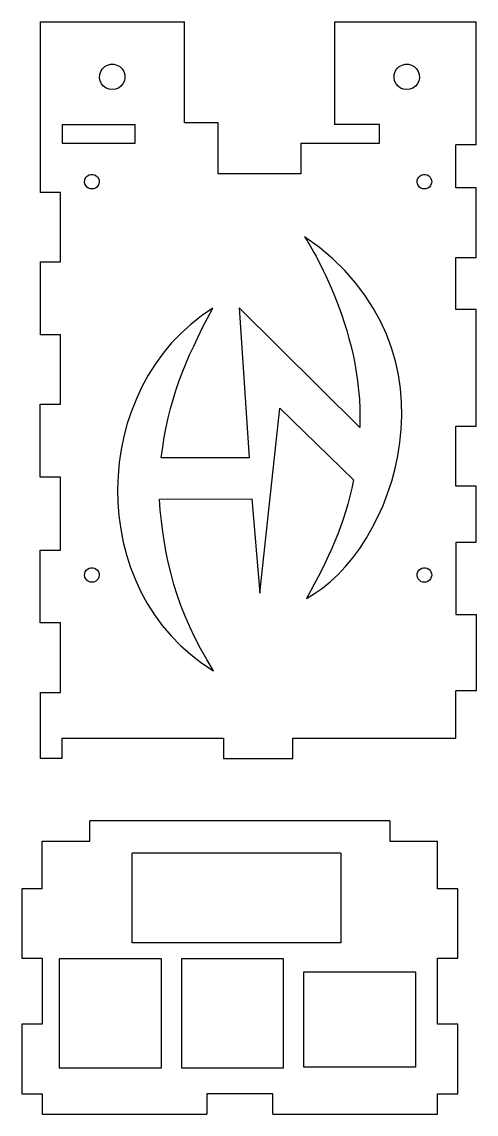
# Model space of a CAD drawing. Extents: x 5 to 203, y 97 to 292.
# Drawn here: x 135.9 to 202.8, y 130.9 to 292 of the extents above; entities that cross this region are included whole.
import ezdxf

# ---------------------------------------------------------------- set-up
doc = ezdxf.new("R2010")
doc.units = 0
doc.layers.add('Layer_1', color=7, linetype='CONTINUOUS')

msp = doc.modelspace()

# ---------------------------------------------------------------- linework, layer by layer
at = {"layer": 'Layer_1', "color": 7}
for points in [[(138.58148, 291.986619), (138.58148, 266.836649)], [(138.58148, 291.986619), (159.83149, 291.986619)], [(159.83149, 277.086639), (159.83149, 291.986619)], [(181.98148, 291.986619), (181.98148, 276.836629)], [(181.98148, 291.986619), (202.83147, 291.986619)], [(202.83147, 273.836659), (202.83147, 291.986619)], [(147.76149, 285.056789), (148.10447, 285.378549)], [(148.10447, 285.378549), (148.51547, 285.604949)], [(148.51547, 285.604949), (148.97148, 285.721849)], [(148.97148, 285.721849), (149.44149, 285.721849)], [(149.44149, 285.721849), (149.89649, 285.604949)], [(149.89649, 285.604949), (150.30848, 285.378549)], [(150.30848, 285.378549), (150.65048, 285.056789)], [(191.16149, 285.056789), (191.50447, 285.378549)], [(191.50447, 285.378549), (191.91548, 285.604949)], [(191.91548, 285.604949), (192.37149, 285.721849)], [(192.37149, 285.721849), (192.84149, 285.721849)], [(192.84149, 285.721849), (193.29647, 285.604949)], [(193.29647, 285.604949), (193.70848, 285.378549)], [(193.70848, 285.378549), (194.05048, 285.056789)], [(147.33448, 283.743899), (147.36448, 284.212979)], [(147.42248, 283.282229), (147.33448, 283.743899)], [(147.36448, 284.212979), (147.50948, 284.659969)], [(147.50948, 284.659969), (147.76149, 285.056789)], [(150.65048, 285.056789), (150.90249, 284.659969)], [(150.90249, 284.659969), (151.04849, 284.212979)], [(151.07749, 283.743899), (150.98949, 283.282229)], [(151.04849, 284.212979), (151.07749, 283.743899)], [(190.73448, 283.743899), (190.76448, 284.212979)], [(190.82248, 283.282229), (190.73448, 283.743899)], [(190.76449, 284.212979), (190.90948, 284.659969)], [(190.90948, 284.659969), (191.16149, 285.056789)], [(194.05048, 285.056789), (194.30249, 284.659969)], [(194.30249, 284.659969), (194.44849, 284.212979)], [(194.47749, 283.743899), (194.38949, 283.282229)], [(194.44849, 284.212979), (194.47749, 283.743899)], [(147.62349, 282.856959), (147.42248, 283.282229)], [(147.92249, 282.494829), (147.62349, 282.856959)], [(148.30249, 282.218549), (147.92249, 282.494829)], [(148.73947, 282.045539), (148.30249, 282.218549)], [(149.20649, 281.986619), (148.73947, 282.045519)], [(149.67247, 282.045539), (149.20649, 281.986639)], [(150.10948, 282.218549), (149.67247, 282.045539)], [(150.48948, 282.494829), (150.10948, 282.218549)], [(150.78949, 282.856959), (150.48948, 282.494829)], [(150.98949, 283.282229), (150.78949, 282.856959)], [(191.02349, 282.856959), (190.82248, 283.282229)], [(191.32249, 282.494829), (191.02349, 282.856959)], [(191.70249, 282.218549), (191.32249, 282.494829)], [(192.13947, 282.045539), (191.70249, 282.218549)], [(192.60649, 281.986619), (192.13947, 282.045519)], [(193.07247, 282.045539), (192.60649, 281.986639)], [(193.50948, 282.218549), (193.07247, 282.045539)], [(193.88948, 282.494829), (193.50948, 282.218549)], [(194.18949, 282.856959), (193.88948, 282.494829)], [(194.38949, 283.282229), (194.18949, 282.856959)], [(141.83149, 276.836629), (152.58149, 276.836629)], [(141.83149, 276.836629), (141.83149, 274.086629), (152.58149, 274.086629), (152.58149, 276.836629)], [(164.83148, 277.086639), (159.83149, 277.086639)], [(164.83148, 269.586649), (164.83148, 277.086639)], [(176.98149, 274.086629), (188.58149, 274.086629), (188.58149, 276.836629), (181.98148, 276.836629)], [(176.98149, 274.086629), (176.98149, 269.586649)], [(202.83147, 273.836659), (199.83149, 273.836659)], [(199.83149, 267.486659), (199.83149, 273.836659)], [(145.23348, 268.869339), (145.37749, 269.096859)], [(145.37749, 269.096859), (145.57447, 269.281349)], [(145.57447, 269.281349), (145.81048, 269.411159)], [(145.81048, 269.411159), (146.07149, 269.478159)], [(146.07149, 269.478149), (146.34049, 269.478149)], [(146.34049, 269.478149), (146.60148, 269.411149)], [(146.60148, 269.411159), (146.83849, 269.281349)], [(146.83849, 269.281349), (147.03447, 269.096859)], [(147.03447, 269.096859), (147.17848, 268.869339)], [(176.98149, 269.586649), (164.83148, 269.586649)], [(194.23349, 268.869339), (194.37748, 269.096859)], [(194.37748, 269.096859), (194.57449, 269.281349)], [(194.57449, 269.281349), (194.81049, 269.411159)], [(194.81049, 269.411159), (195.07148, 269.478159)], [(195.07148, 269.478149), (195.34048, 269.478149)], [(195.34048, 269.478149), (195.60149, 269.411149)], [(195.60149, 269.411159), (195.83848, 269.281349)], [(195.83848, 269.281349), (196.03448, 269.096859)], [(196.03448, 269.096859), (196.17847, 268.869339)], [(145.18347, 268.079459), (145.13347, 268.344139)], [(145.13349, 268.344139), (145.15039, 268.613039)], [(145.15048, 268.613039), (145.23348, 268.869339)], [(145.29849, 267.835639), (145.18347, 268.079459)], [(145.47049, 267.627939), (145.29849, 267.835639)], [(145.68848, 267.469639), (145.47049, 267.627939)], [(145.93849, 267.370449), (145.68848, 267.469649)], [(146.72448, 267.469639), (146.47347, 267.370439)], [(146.94247, 267.627939), (146.72448, 267.469639)], [(147.11347, 267.835639), (146.94247, 267.627939)], [(147.22849, 268.079459), (147.11347, 267.835639)], [(147.17848, 268.869339), (147.26248, 268.613039)], [(147.27947, 268.344139), (147.22847, 268.079459)], [(147.26249, 268.613039), (147.27939, 268.344139)], [(194.13348, 268.344139), (194.15038, 268.613039)], [(194.18348, 268.079459), (194.13348, 268.344139)], [(194.15049, 268.613039), (194.23349, 268.869339)], [(194.29847, 267.835639), (194.18348, 268.079459)], [(194.47048, 267.627939), (194.29847, 267.835639)], [(194.68849, 267.469639), (194.47048, 267.627939)], [(194.93847, 267.370449), (194.68849, 267.469649)], [(195.72447, 267.469639), (195.47349, 267.370439)], [(195.94249, 267.627939), (195.72447, 267.469639)], [(196.11349, 267.835639), (195.94249, 267.627939)], [(196.22848, 268.079459), (196.11349, 267.835639)], [(196.17847, 268.869339), (196.26247, 268.613039)], [(196.27949, 268.344139), (196.22849, 268.079459)], [(196.26247, 268.613039), (196.27937, 268.344139)], [(202.83147, 267.486659), (199.83149, 267.486659)], [(202.83147, 257.236649), (202.83147, 267.486659)], [(138.58148, 256.586639), (141.58149, 256.586639), (141.58149, 266.836649), (138.58148, 266.836649)], [(146.20648, 267.336639), (145.93849, 267.370439)], [(146.47347, 267.370449), (146.20648, 267.336649)], [(195.20647, 267.336639), (194.93847, 267.370439)], [(195.47349, 267.370449), (195.20647, 267.336649)], [(138.58148, 256.586639), (138.58148, 245.836659)], [(199.83149, 257.236649), (202.83147, 257.236649)], [(199.83149, 249.586649), (199.83149, 257.236649)], [(202.83147, 249.586649), (199.83149, 249.586649)], [(202.83147, 232.336669), (202.83147, 249.586649)], [(138.58148, 193.08665), (141.58149, 193.08665), (141.58149, 203.336669), (138.58148, 203.336669), (138.58148, 214.086659), (141.58149, 214.086659), (141.58149, 224.836649), (138.58148, 224.836649), (138.58148, 235.586649), (141.58149, 235.586649), (141.58149, 245.836659), (138.58148, 245.836659)], [(199.83149, 232.336669), (202.83147, 232.336669)], [(199.83149, 223.486669), (199.83149, 232.336669)], [(202.83147, 223.486669), (199.83149, 223.486669)], [(202.83147, 215.236669), (202.83147, 223.486669)], [(199.83149, 215.236669), (199.83149, 204.586659), (202.83147, 204.586659), (202.83147, 193.33666), (199.83149, 193.33666)], [(199.83149, 215.236669), (202.83147, 215.236669)], [(194.23349, 210.869349), (194.37748, 211.096869)], [(194.37748, 211.096869), (194.57449, 211.281359)], [(194.57449, 211.281359), (194.81049, 211.411169)], [(194.81049, 211.411169), (195.07148, 211.478169)], [(195.07148, 211.478159), (195.34048, 211.478159)], [(195.34048, 211.478159), (195.60149, 211.411159)], [(195.60149, 211.411169), (195.83848, 211.281359)], [(195.83848, 211.281359), (196.03448, 211.096869)], [(196.03448, 211.096869), (196.17847, 210.869349)], [(194.13348, 210.344149), (194.15038, 210.613049)], [(194.18348, 210.079469), (194.13348, 210.344149)], [(194.15049, 210.613049), (194.23349, 210.869349)], [(194.29847, 209.835649), (194.18348, 210.079469)], [(194.47048, 209.627949), (194.29847, 209.835649)], [(194.68849, 209.469649), (194.47048, 209.627949)], [(194.93847, 209.370459), (194.68849, 209.469659)], [(195.72447, 209.469649), (195.47349, 209.370449)], [(195.94249, 209.627949), (195.72447, 209.469649)], [(196.11349, 209.835649), (195.94249, 209.627949)], [(196.22848, 210.079469), (196.11349, 209.835649)], [(196.17847, 210.869349), (196.26247, 210.613049)], [(196.27949, 210.344149), (196.22849, 210.079469)], [(196.26247, 210.613049), (196.27937, 210.344149)], [(195.20647, 209.336649), (194.93847, 209.370449)], [(195.47349, 209.370459), (195.20647, 209.336659)], [(199.83149, 186.33695), (199.83149, 193.33666)], [(138.58148, 193.08665), (138.58148, 183.33697)], [(141.83149, 186.33695), (165.58147, 186.33695)], [(141.83149, 183.33697), (141.83149, 186.33695)], [(165.58147, 186.33695), (165.58147, 183.33697)], [(175.83148, 186.33695), (199.83149, 186.33695)], [(175.83148, 183.33697), (175.83148, 186.33695)], [(141.83149, 183.33697), (138.58148, 183.33697)], [(165.58147, 183.33697), (175.83148, 183.33697)], [(138.88551, 164.13839), (138.88551, 171.13839), (145.88551, 171.13839), (145.88551, 174.13839)], [(190.13531, 174.13839), (145.88551, 174.13839)], [(190.13531, 174.13839), (190.13531, 171.13839), (197.13531, 171.13839)], [(200.13531, 164.13839), (197.13531, 164.13839), (197.13531, 171.13839)], [(182.88551, 169.38841), (152.13551, 169.38841)], [(152.13551, 156.13839), (152.13551, 169.3884)], [(182.88551, 169.38841), (182.88551, 156.13839)], [(135.88551, 164.13839), (135.88551, 153.88841)], [(138.88551, 164.13839), (135.88551, 164.13839)], [(200.13531, 153.88841), (200.13531, 164.13839)], [(182.88551, 156.13839), (152.13551, 156.13839)], [(135.88551, 153.88841), (138.88551, 153.88841)], [(138.88551, 153.88841), (138.88551, 144.1384)], [(197.13531, 153.88841), (200.13531, 153.88841)], [(197.13531, 144.13839), (197.13531, 153.8884)], [(177.43551, 151.88839), (193.88531, 151.88839)], [(177.43551, 137.83841), (177.43551, 151.88839)], [(193.88531, 151.88839), (193.88531, 137.83841)], [(135.88551, 144.13839), (135.88551, 133.88838)], [(138.88551, 144.13839), (135.88551, 144.13839)], [(200.13531, 144.13839), (197.13531, 144.13839)], [(200.13531, 133.88838), (200.13531, 144.13839)], [(193.88531, 137.83841), (177.43551, 137.83841)], [(135.88551, 133.88838), (138.88551, 133.88838)], [(138.88551, 133.88838), (138.88551, 130.88838)], [(172.88551, 130.88838), (172.88551, 133.88838), (163.13551, 133.88838), (163.13551, 130.88838)], [(197.13531, 133.88838), (200.13531, 133.88838)], [(197.13531, 130.88838), (197.13531, 133.88838)], [(138.88551, 130.88838), (163.13551, 130.88838)], [(172.88551, 130.88838), (197.13531, 130.88838)]]:
    msp.add_lwpolyline(points, dxfattribs=at)
at = {"layer": 'Layer_1', "color": 3}
msp.add_lwpolyline([(177.557062, 260.285523)], close=True, dxfattribs=at)
for points in [[(185.678205, 232.183206), (167.915329, 249.79041), (169.365791, 227.690853), (163.135536, 227.690853), (156.43267, 227.690853)], [(156.145386, 221.596581), (169.792487, 221.632336), (170.96674, 207.704448), (173.887942, 235.028738), (184.739673, 224.428157)], [(145.23348, 210.869349), (145.37749, 211.096869)], [(145.37749, 211.096869), (145.57447, 211.281359)], [(145.57447, 211.281359), (145.81048, 211.411169)], [(145.81048, 211.411169), (146.07149, 211.478169)], [(146.07149, 211.478159), (146.34049, 211.478159)], [(146.34049, 211.478159), (146.60148, 211.411159)], [(146.60148, 211.411169), (146.83849, 211.281359)], [(146.83849, 211.281359), (147.03447, 211.096869)], [(147.03447, 211.096869), (147.17848, 210.869349)], [(145.18347, 210.079469), (145.13347, 210.344149)], [(145.13349, 210.344149), (145.15039, 210.613049)], [(145.15048, 210.613049), (145.23348, 210.869349)], [(145.29849, 209.835649), (145.18347, 210.079469)], [(145.47049, 209.627949), (145.29849, 209.835649)], [(145.68848, 209.469649), (145.47049, 209.627949)], [(145.93849, 209.370459), (145.68848, 209.469659)], [(146.72448, 209.469649), (146.47347, 209.370449)], [(146.94247, 209.627949), (146.72448, 209.469649)], [(147.11347, 209.835649), (146.94247, 209.627949)], [(147.22849, 210.079469), (147.11347, 209.835649)], [(147.17848, 210.869349), (147.26248, 210.613049)], [(147.27947, 210.344149), (147.22847, 210.079469)], [(147.26249, 210.613049), (147.27939, 210.344149)], [(146.20648, 209.336649), (145.93849, 209.370449)], [(146.47347, 209.370459), (146.20648, 209.336659)]]:
    msp.add_lwpolyline(points, dxfattribs=at)
at = {"layer": 'Layer_1', "color": 7}
for points in [[(141.39551, 137.7384), (156.44551, 137.7384), (156.44551, 153.78838), (141.39551, 153.78838)], [(174.44551, 137.7384), (174.44551, 153.78838), (159.39551, 153.78838), (159.39551, 137.7384)]]:
    msp.add_lwpolyline(points, close=True, dxfattribs=at)
at = {"layer": 'Layer_1', "color": 3}
for points in [[(177.557062, 260.28553), (177.557062, 260.28553), (186.337243, 247.080164), (185.678205, 232.183206)], [(177.813007, 206.956219), (190.733355, 213.695084), (201.764805, 243.70181), (177.557062, 260.285523)], [(164.007097, 249.735366), (145.651854, 238.279059), (144.951912, 207.854451), (164.127709, 196.278435)], [(156.43267, 227.690853), (157.437096, 236.133618), (159.849915, 241.907897), (164.007097, 249.735366)], [(184.739673, 224.428157), (183.488216, 217.886428), (181.026982, 212.644672), (177.813007, 206.956219)], [(164.127709, 196.278435), (158.537111, 205.17228), (156.832268, 212.88487), (156.145386, 221.596581)]]:
    msp.add_open_spline(points, degree=3, dxfattribs=at)

doc.saveas('drawing.dxf')
